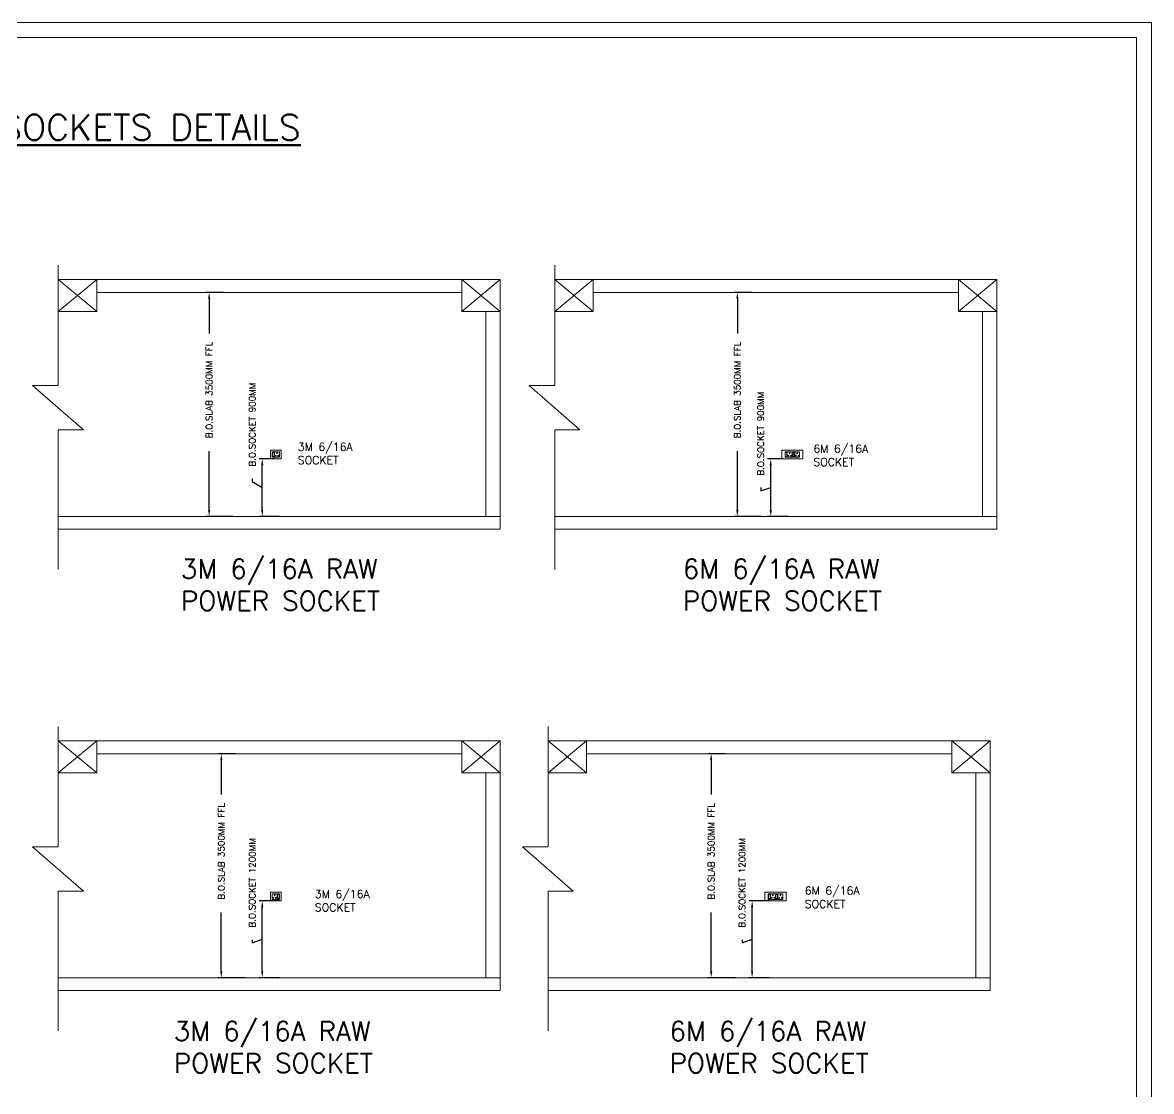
# Model space of a CAD drawing. Extents: x 3505867 to 4040009, y -660366 to -590408.
# Drawn here: x 3624138 to 3641773, y -647977 to -631278 of the extents above; entities that cross this region are included whole.
import ezdxf

# ---------------------------------------------------------------- set-up
doc = ezdxf.new("R2010")
doc.units = 0
doc.header["$LTSCALE"] = 6
doc.header["$MEASUREMENT"] = 0
doc.layers.get('0').update_dxf_attribs({"linetype": 'CONTINUOUS', "lineweight": 0})
doc.layers.get('Defpoints').update_dxf_attribs({"linetype": 'CONTINUOUS', "lineweight": 0})
for name, color, linetype, lineweight in [('DIM', 7, 'CONTINUOUS', 0), ('ELE-1 NO 6-16A RAW POWER SOCKET', 1, 'CONTINUOUS', 0), ('ELE-2NOS OF 6-16 RAW POWER SOCKET', 1, 'CONTINUOUS', 0), ('MEP_HVAC_RA_DUCT', 1, 'CONTINUOUS', 0), ('TEXT', 5, 'CONTINUOUS', 0)]:
    doc.layers.add(name, color=color, linetype=linetype, lineweight=lineweight)
doc.styles.add('Century', font='GOTHIC.TTF')
doc.styles.get("Standard").update_dxf_attribs({"font": 'SIMPLEX'})
doc.dimstyles.new('AR-BRICK WORK', dxfattribs={"dimscale": 100, "dimtxt": 1, "dimasz": 1, "dimexe": 0.5, "dimexo": 0, "dimgap": 0.25, "dimtad": 0, "dimdec": 0, "dimzin": 1, "dimdsep": 46, "dimtxsty": 'Century', "dimblk": 'OBLIQUE', "dimcen": 0, "dimdle": 1, "dimclrd": 8, "dimclre": 8, "dimclrt": 4, "dimadec": 0, "dimazin": 0, "dimtfac": 1, "dimtdec": 0, "dimtofl": 0, "dimtmove": 1, "dimatfit": 3, "dimldrblk": 'ARCHTICK', "dimfxl": 1, "dimtolj": 1, "dimtzin": 1, "dimarcsym": 2})

# ---------------------------------------------------------------- blocks, each defined once
blk = doc.blocks.new('UPS 6-16A 3M UPS SOCKET')
at = {"layer": 'ELE-1 NO 6-16A RAW POWER SOCKET', "color": 30, "lineweight": 0}
for p, q in [((16, 38), (76, 38)), ((16, 38), (76, 38)), ((16, 17), (16, 38)), ((16, 38), (16, 17)), ((76, 17), (16, 17)), ((16, 13), (16, -39)), ((76, 13), (16, 13)), ((23, 36), (69, 36)), ((23, 19), (23, 36)), ((69, 19), (23, 19)), ((67, 36), (67, 19)), ((69, 36), (69, 19)), ((76, 38), (76, 17)), ((76, -39), (76, 13)), ((16, -39), (76, -39))]:
    blk.add_line(p, q, dxfattribs=at)
blk.add_lwpolyline([(92, 58), (92, -58), (0, -58), (0, 58)], close=True, dxfattribs=at)
for centre, radius, start, end in [((58, 2), 3.5, 357.49, 264.7311), ((60, -1), 2.82, 194.9049, 67.3162), ((31, -13), 4.06, 37.1584, 322.8416), ((35, -13), 2.59, 251.4031, 108.5969), ((58, -28), 3.5, 95.2689, 2.51), ((60, -25), 2.82, 292.6838, 165.0951)]:
    blk.add_arc(centre, radius, start, end, dxfattribs=at)
blk = doc.blocks.new('6-16A RAW POWER SOCKET 3M')
at = {"layer": 'ELE-1 NO 6-16A RAW POWER SOCKET', "lineweight": 0}
for p, q in [((0, 58), (72, 58)), ((0, 58), (72, 58)), ((0, 33), (0, 58)), ((0, 58), (0, 33)), ((72, 33), (0, 33)), ((0, 29), (0, -35)), ((72, 29), (0, 29)), ((8, 56), (64, 56)), ((8, 35), (8, 56)), ((64, 35), (8, 35)), ((62, 56), (62, 35)), ((64, 56), (64, 35)), ((72, 58), (72, 33)), ((72, -35), (72, 29)), ((0, -35), (72, -35))]:
    blk.add_line(p, q, dxfattribs=at)
blk.add_lwpolyline([(92, 82), (92, -58), (-20, -58), (-20, 82)], close=True, dxfattribs=at)
for centre, radius, start, end in [((18, -3), 4.93, 37.1584, 322.8416), ((23, -3), 3.14, 251.4031, 108.5969), ((50, 15), 4.24, 357.49, 264.7311), ((53, 12), 3.43, 194.9049, 67.3162), ((50, -21), 4.24, 95.2689, 2.51), ((53, -18), 3.43, 292.6838, 165.0951)]:
    blk.add_arc(centre, radius, start, end, dxfattribs=at)
blk = doc.blocks.new('*D183')
at = {"layer": 'Defpoints', "color": 0, "linetype": 'ByBlock', "transparency": 16777216}
for p in [(3627882, -645000), (3628148, -645000), (3628148, -646200)]:
    blk.add_point(p, dxfattribs=at)
at = {"layer": 'DIM', "color": 8, "lineweight": -2, "ltscale": 10, "transparency": 16777216}
for p, q in [((3628148, -645000), (3627832, -645000)), ((3627882, -646100), (3627882, -645100)), ((3627725, -645657), (3627882, -645600)), ((3627725, -645607), (3627725, -645657)), ((3628148, -646200), (3627832, -646200))]:
    blk.add_line(p, q, dxfattribs=at)
at = {"layer": 'DIM', "color": 8, "linetype": 'ByBlock', "transparency": 16777216}
for points in [[(3627898, -645100), (3627865, -645100), (3627882, -645000)], [(3627865, -646100), (3627898, -646100), (3627882, -646200)]]:
    blk.add_solid(points, dxfattribs=at)
at = {"layer": 'DIM', "color": 7, "linetype": 'ByBlock', "lineweight": 50, "transparency": 16777216, "insert": (3627725, -644753), "char_height": 100, "attachment_point": 5, "rotation": 90}
blk.add_mtext('\\A1;\\A1;{\\Fromans.shx|c228; B.O.SOCKET 1200MM }', dxfattribs=at)
blk = doc.blocks.new('_ArchTick')
at = {"color": 0, "linetype": 'ByBlock', "const_width": 0.15}
blk.add_lwpolyline([(-0.5, -0.5), (0.5, 0.5)], dxfattribs=at)
blk = doc.blocks.new('*D207')
at = {"layer": 'Defpoints', "color": 0, "linetype": 'ByBlock', "transparency": 16777216}
for p in [(3627882, -638093), (3628077, -638093), (3628148, -638993)]:
    blk.add_point(p, dxfattribs=at)
at = {"layer": 'DIM', "color": 8, "lineweight": -2, "ltscale": 10, "transparency": 16777216}
for p, q in [((3628077, -638093), (3627832, -638093)), ((3627882, -638893), (3627882, -638193)), ((3627725, -638399), (3627725, -638449)), ((3627725, -638449), (3627882, -638543)), ((3628148, -638993), (3627832, -638993))]:
    blk.add_line(p, q, dxfattribs=at)
at = {"layer": 'DIM', "color": 8, "linetype": 'ByBlock', "transparency": 16777216}
for points in [[(3627898, -638193), (3627865, -638193), (3627882, -638093)], [(3627865, -638893), (3627898, -638893), (3627882, -638993)]]:
    blk.add_solid(points, dxfattribs=at)
at = {"layer": 'DIM', "color": 7, "linetype": 'ByBlock', "lineweight": 50, "transparency": 16777216, "insert": (3627725, -637594), "char_height": 100, "attachment_point": 5, "rotation": 90}
blk.add_mtext('\\A1;\\A1;{\\Fromans.shx|c228; B.O.SOCKET 900MM }', dxfattribs=at)
blk = doc.blocks.new('RTUH 6U')
at = {"layer": 'ELE-2NOS OF 6-16 RAW POWER SOCKET', "color": 30, "lineweight": 0, "ltscale": 300}
for p, q in [((-312, -26), (-227, -26)), ((-312, -124), (-312, -26)), ((-227, -124), (-312, -124)), ((-227, -26), (-227, -124)), ((-187, -26), (-221, -26)), ((-221, -26), (-221, -124)), ((-187, -124), (-221, -124)), ((-221, -124), (-187, -124)), ((-190, -37), (-218, -37)), ((-218, -37), (-218, -113)), ((-190, -40), (-218, -40)), ((-218, -113), (-190, -113)), ((-190, -113), (-190, -37)), ((-187, -124), (-187, -26)), ((-187, -124), (-187, -26)), ((-181, -124), (-181, -26)), ((-181, -26), (-96, -26)), ((-96, -124), (-181, -124)), ((-96, -26), (-96, -124)), ((-57, -26), (-91, -26)), ((-91, -26), (-91, -124)), ((-57, -124), (-91, -124)), ((-91, -124), (-57, -124)), ((-60, -37), (-88, -37)), ((-88, -37), (-88, -113)), ((-60, -40), (-88, -40)), ((-88, -113), (-60, -113)), ((-60, -113), (-60, -37)), ((-57, -124), (-57, -26)), ((-57, -124), (-57, -26))]:
    blk.add_line(p, q, dxfattribs=at)
blk.add_lwpolyline([(0, 0), (-368, 0), (-368, -150), (0, -150)], close=True, dxfattribs=at)
for centre, radius, start, end in [((-293, -56), 5.7, 87.49, 354.7311), ((-289, -52), 4.6, 284.9049, 157.3162), ((-269, -99), 6.62, 127.1584, 52.8416), ((-269, -92), 4.22, 341.4031, 198.5969), ((-249, -52), 4.6, 22.6838, 255.0951), ((-245, -56), 5.7, 185.2689, 92.51), ((-163, -56), 5.7, 87.49, 354.7311), ((-159, -52), 4.6, 284.9049, 157.3162), ((-139, -99), 6.62, 127.1584, 52.8416), ((-139, -92), 4.22, 341.4031, 198.5969), ((-119, -52), 4.6, 22.6838, 255.0951), ((-115, -56), 5.7, 185.2689, 92.51)]:
    blk.add_arc(centre, radius, start, end, dxfattribs=at)
blk = doc.blocks.new('*D209')
at = {"layer": 'Defpoints', "color": 0, "linetype": 'ByBlock', "transparency": 16777216}
for p in [(3635826, -638093), (3636021, -638093), (3636092, -638993)]:
    blk.add_point(p, dxfattribs=at)
at = {"layer": 'DIM', "color": 8, "lineweight": -2, "ltscale": 10, "transparency": 16777216}
for p, q in [((3636021, -638093), (3635776, -638093)), ((3635826, -638893), (3635826, -638193)), ((3635669, -638541), (3635669, -638591)), ((3635669, -638591), (3635826, -638543)), ((3636092, -638993), (3635776, -638993))]:
    blk.add_line(p, q, dxfattribs=at)
at = {"layer": 'DIM', "color": 8, "linetype": 'ByBlock', "transparency": 16777216}
for points in [[(3635842, -638193), (3635809, -638193), (3635826, -638093)], [(3635809, -638893), (3635842, -638893), (3635826, -638993)]]:
    blk.add_solid(points, dxfattribs=at)
at = {"layer": 'DIM', "color": 7, "linetype": 'ByBlock', "lineweight": 50, "transparency": 16777216, "insert": (3635669, -637735), "char_height": 100, "attachment_point": 5, "rotation": 90}
blk.add_mtext('\\A1;\\A1;{\\Fromans.shx|c228; B.O.SOCKET 900MM }', dxfattribs=at)
blk = doc.blocks.new('*D214')
at = {"layer": 'Defpoints', "color": 0, "linetype": 'ByBlock', "transparency": 16777216}
for p in [(3627242, -642700), (3627462, -642700), (3627616, -646200)]:
    blk.add_point(p, dxfattribs=at)
at = {"layer": 'DIM', "color": 8, "lineweight": -2, "ltscale": 10, "transparency": 16777216}
for p, q in [((3627462, -642700), (3627192, -642700)), ((3627242, -642800), (3627242, -643340)), ((3627242, -646100), (3627242, -645181)), ((3627616, -646200), (3627192, -646200))]:
    blk.add_line(p, q, dxfattribs=at)
at = {"layer": 'DIM', "color": 8, "linetype": 'ByBlock', "transparency": 16777216}
for points in [[(3627259, -642800), (3627226, -642800), (3627242, -642700)], [(3627226, -646100), (3627259, -646100), (3627242, -646200)]]:
    blk.add_solid(points, dxfattribs=at)
at = {"layer": 'DIM', "color": 7, "linetype": 'ByBlock', "lineweight": 50, "transparency": 16777216, "insert": (3627242, -644260), "char_height": 100, "attachment_point": 5, "rotation": 90}
blk.add_mtext('\\A1;\\A1; B.O.SLAB 3500MM FFL', dxfattribs=at)
blk = doc.blocks.new('*D215')
at = {"layer": 'Defpoints', "color": 0, "linetype": 'ByBlock', "transparency": 16777216}
for p in [(3627052, -635493), (3627272, -635493), (3627426, -638993)]:
    blk.add_point(p, dxfattribs=at)
at = {"layer": 'DIM', "color": 8, "lineweight": -2, "ltscale": 10, "transparency": 16777216}
for p, q in [((3627272, -635493), (3627002, -635493)), ((3627052, -635593), (3627052, -636133)), ((3627052, -638893), (3627052, -637974)), ((3627426, -638993), (3627002, -638993))]:
    blk.add_line(p, q, dxfattribs=at)
at = {"layer": 'DIM', "color": 8, "linetype": 'ByBlock', "transparency": 16777216}
for points in [[(3627069, -635593), (3627036, -635593), (3627052, -635493)], [(3627036, -638893), (3627069, -638893), (3627052, -638993)]]:
    blk.add_solid(points, dxfattribs=at)
at = {"layer": 'DIM', "color": 7, "linetype": 'ByBlock', "lineweight": 50, "transparency": 16777216, "insert": (3627052, -637053), "char_height": 100, "attachment_point": 5, "rotation": 90}
blk.add_mtext('\\A1;\\A1; B.O.SLAB 3500MM FFL', dxfattribs=at)
blk = doc.blocks.new('*D217')
at = {"layer": 'Defpoints', "color": 0, "linetype": 'ByBlock', "transparency": 16777216}
for p in [(3635304, -635493), (3635524, -635493), (3635678, -638993)]:
    blk.add_point(p, dxfattribs=at)
at = {"layer": 'DIM', "color": 8, "lineweight": -2, "ltscale": 10, "transparency": 16777216}
for p, q in [((3635524, -635493), (3635254, -635493)), ((3635304, -635593), (3635304, -636133)), ((3635304, -638893), (3635304, -637974)), ((3635678, -638993), (3635254, -638993))]:
    blk.add_line(p, q, dxfattribs=at)
at = {"layer": 'DIM', "color": 8, "linetype": 'ByBlock', "transparency": 16777216}
for points in [[(3635321, -635593), (3635287, -635593), (3635304, -635493)], [(3635287, -638893), (3635321, -638893), (3635304, -638993)]]:
    blk.add_solid(points, dxfattribs=at)
at = {"layer": 'DIM', "color": 7, "linetype": 'ByBlock', "lineweight": 50, "transparency": 16777216, "insert": (3635304, -637053), "char_height": 100, "attachment_point": 5, "rotation": 90}
blk.add_mtext('\\A1;\\A1; B.O.SLAB 3500MM FFL', dxfattribs=at)
blk = doc.blocks.new('6 MODULES RAW POWER')
at = {"layer": 'ELE-2NOS OF 6-16 RAW POWER SOCKET', "color": 1, "lineweight": 0, "ltscale": 300}
for p, q in [((-6, 92), (-6, 20)), ((-6, 92), (-6, 20)), ((19, 92), (-6, 92)), ((-6, 92), (19, 92)), ((-6, 20), (19, 20)), ((-4, 84), (-4, 28)), ((17, 84), (-4, 84)), ((-4, 30), (17, 30)), ((-4, 28), (17, 28)), ((17, 28), (17, 84)), ((19, 20), (19, 92)), ((23, 92), (87, 92)), ((23, 20), (23, 92)), ((87, 20), (23, 20)), ((87, 92), (87, 20)), ((91, 92), (91, 20)), ((91, 92), (91, 20)), ((116, 92), (91, 92)), ((91, 92), (116, 92)), ((91, 20), (116, 20)), ((93, 84), (93, 28)), ((114, 84), (93, 84)), ((93, 30), (114, 30)), ((93, 28), (114, 28)), ((114, 28), (114, 84)), ((116, 20), (116, 92)), ((120, 20), (120, 92)), ((120, 92), (184, 92)), ((184, 20), (120, 20)), ((184, 92), (184, 20))]:
    blk.add_line(p, q, dxfattribs=at)
blk.add_lwpolyline([(-49, 0), (226, 0), (226, 112), (-49, 112)], close=True, dxfattribs=at)
for centre, radius, start, end in [((37, 42), 4.25, 5.2689, 272.51), ((40, 39), 3.43, 202.6838, 75.0951), ((55, 74), 4.93, 307.1584, 232.8416), ((55, 69), 3.14, 161.4031, 18.5969), ((70, 39), 3.43, 104.9049, 337.3162), ((73, 42), 4.25, 267.49, 174.7311), ((134, 42), 4.25, 5.2689, 272.51), ((137, 39), 3.43, 202.6838, 75.0951), ((152, 74), 4.93, 307.1584, 232.8416), ((152, 69), 3.14, 161.4031, 18.5969), ((167, 39), 3.43, 104.9049, 337.3162), ((170, 42), 4.25, 267.49, 174.7311)]:
    blk.add_arc(centre, radius, start, end, dxfattribs=at)
blk = doc.blocks.new('*D223')
at = {"layer": 'Defpoints', "color": 0, "linetype": 'ByBlock', "transparency": 16777216}
for p in [(3635535, -645000), (3635801, -645000), (3635801, -646200)]:
    blk.add_point(p, dxfattribs=at)
at = {"layer": 'DIM', "color": 8, "lineweight": -2, "ltscale": 10, "transparency": 16777216}
for p, q in [((3635801, -645000), (3635485, -645000)), ((3635535, -646100), (3635535, -645100)), ((3635378, -645657), (3635535, -645600)), ((3635378, -645607), (3635378, -645657)), ((3635801, -646200), (3635485, -646200))]:
    blk.add_line(p, q, dxfattribs=at)
at = {"layer": 'DIM', "color": 8, "linetype": 'ByBlock', "transparency": 16777216}
for points in [[(3635551, -645100), (3635518, -645100), (3635535, -645000)], [(3635518, -646100), (3635551, -646100), (3635535, -646200)]]:
    blk.add_solid(points, dxfattribs=at)
at = {"layer": 'DIM', "color": 7, "linetype": 'ByBlock', "lineweight": 50, "transparency": 16777216, "insert": (3635378, -644753), "char_height": 100, "attachment_point": 5, "rotation": 90}
blk.add_mtext('\\A1;\\A1;{\\Fromans.shx|c228; B.O.SOCKET 1200MM }', dxfattribs=at)
blk = doc.blocks.new('*D224')
at = {"layer": 'Defpoints', "color": 0, "linetype": 'ByBlock', "transparency": 16777216}
for p in [(3634895, -642700), (3635115, -642700), (3635269, -646200)]:
    blk.add_point(p, dxfattribs=at)
at = {"layer": 'DIM', "color": 8, "lineweight": -2, "ltscale": 10, "transparency": 16777216}
for p, q in [((3635115, -642700), (3634845, -642700)), ((3634895, -642800), (3634895, -643340)), ((3634895, -646100), (3634895, -645181)), ((3635269, -646200), (3634845, -646200))]:
    blk.add_line(p, q, dxfattribs=at)
at = {"layer": 'DIM', "color": 8, "linetype": 'ByBlock', "transparency": 16777216}
for points in [[(3634912, -642800), (3634878, -642800), (3634895, -642700)], [(3634878, -646100), (3634912, -646100), (3634895, -646200)]]:
    blk.add_solid(points, dxfattribs=at)
at = {"layer": 'DIM', "color": 7, "linetype": 'ByBlock', "lineweight": 50, "transparency": 16777216, "insert": (3634895, -644260), "char_height": 100, "attachment_point": 5, "rotation": 90}
blk.add_mtext('\\A1;\\A1; B.O.SLAB 3500MM FFL', dxfattribs=at)

msp = doc.modelspace()

# ---------------------------------------------------------------- linework, layer by layer
for points in [[(3641772.6, -631277.8), (3641772.6, -660366.1), (3605906.7, -660366.1), (3605906.7, -631277.8)], [(3641540.8, -631509.6), (3641540.8, -660134.3), (3606138.5, -660134.3), (3606138.5, -631509.6)]]:
    msp.add_lwpolyline(points, close=True)
at = {"layer": 'MEP_HVAC_RA_DUCT', "color": 8, "linetype": 'ByBlock'}
for p, q in [((3624695.2, -635068.7), (3624695.2, -636946.7)), ((3632452, -635068.7), (3632452, -636946.7)), ((3624695.2, -635293.2), (3625295.2, -635793.2)), ((3624695.2, -635793.2), (3625295.2, -635293.2)), ((3631000.2, -635293.2), (3631600.2, -635793.2)), ((3631000.2, -635793.2), (3631600.2, -635293.2)), ((3632452, -635293.2), (3633052, -635793.2)), ((3632452, -635793.2), (3633052, -635293.2)), ((3638757, -635293.2), (3639357, -635793.2)), ((3638757, -635793.2), (3639357, -635293.2)), ((3631375.2, -635793.2), (3631375.2, -638993.2)), ((3631600.2, -635793.2), (3631600.2, -639193.2)), ((3639132, -635793.2), (3639132, -638993.2)), ((3639357, -635793.2), (3639357, -639193.2)), ((3624695.2, -636946.7), (3624293.1, -636946.7)), ((3624293.1, -636946.7), (3625088.7, -637641.6)), ((3632452, -636946.7), (3632049.8, -636946.7)), ((3632049.8, -636946.7), (3632845.5, -637641.6)), ((3625088.7, -637641.6), (3624695.2, -637641.6)), ((3624695.2, -637641.6), (3624695.2, -639821.8)), ((3632845.5, -637641.6), (3632452, -637641.6)), ((3632452, -637641.6), (3632452, -639821.8)), ((3624695.2, -642275.7), (3624695.2, -644153.7)), ((3632348.1, -642275.7), (3632348.1, -644153.7)), ((3624695.2, -642500.2), (3625295.2, -643000.2)), ((3624695.2, -643000.2), (3625295.2, -642500.2)), ((3631000.2, -642500.2), (3631600.2, -643000.2)), ((3631000.2, -643000.2), (3631600.2, -642500.2)), ((3632348.1, -642500.2), (3632948.1, -643000.2)), ((3632348.1, -643000.2), (3632948.1, -642500.2)), ((3638653.1, -642500.2), (3639253.1, -643000.2)), ((3638653.1, -643000.2), (3639253.1, -642500.2)), ((3631375.2, -643000.2), (3631375.2, -646200.2)), ((3631600.2, -643000.2), (3631600.2, -646400.2)), ((3639028.1, -643000.2), (3639028.1, -646200.2)), ((3639253.1, -643000.2), (3639253.1, -646400.2)), ((3624695.2, -644153.7), (3624293.1, -644153.7)), ((3624293.1, -644153.7), (3625088.7, -644848.6)), ((3632348.1, -644153.7), (3631946, -644153.7)), ((3631946, -644153.7), (3632741.6, -644848.6)), ((3625088.7, -644848.6), (3624695.2, -644848.6)), ((3624695.2, -644848.6), (3624695.2, -647028.8)), ((3632741.6, -644848.6), (3632348.1, -644848.6)), ((3632348.1, -644848.6), (3632348.1, -647028.8))]:
    msp.add_line(p, q, dxfattribs=at)
for points in [[(3624695.2, -635293.2), (3624695.2, -635793.2), (3625295.2, -635793.2), (3625295.2, -635293.2), (3624695.2, -635293.2)], [(3631230.2, -635293.2), (3625295.2, -635293.2)], [(3631000.2, -635293.2), (3631000.2, -635793.2), (3631600.2, -635793.2), (3631600.2, -635293.2), (3631000.2, -635293.2)], [(3632452, -635293.2), (3632452, -635793.2), (3633052, -635793.2), (3633052, -635293.2), (3632452, -635293.2)], [(3638987, -635293.2), (3633052, -635293.2)], [(3638757, -635293.2), (3638757, -635793.2), (3639357, -635793.2), (3639357, -635293.2), (3638757, -635293.2)], [(3631000.2, -635493.2), (3625295.2, -635493.2)], [(3638757, -635493.2), (3633052, -635493.2)], [(3631600.2, -638993.2), (3624695.2, -638993.2)], [(3639357, -638993.2), (3632452, -638993.2)], [(3631600.2, -639193.2), (3624695.2, -639193.2)], [(3639357, -639193.2), (3632452, -639193.2)], [(3624695.2, -642500.2), (3624695.2, -643000.2), (3625295.2, -643000.2), (3625295.2, -642500.2), (3624695.2, -642500.2)], [(3631230.2, -642500.2), (3625295.2, -642500.2)], [(3631000.2, -642500.2), (3631000.2, -643000.2), (3631600.2, -643000.2), (3631600.2, -642500.2), (3631000.2, -642500.2)], [(3632348.1, -642500.2), (3632348.1, -643000.2), (3632948.1, -643000.2), (3632948.1, -642500.2), (3632348.1, -642500.2)], [(3638883.1, -642500.2), (3632948.1, -642500.2)], [(3638653.1, -642500.2), (3638653.1, -643000.2), (3639253.1, -643000.2), (3639253.1, -642500.2), (3638653.1, -642500.2)], [(3631000.2, -642700.2), (3625295.2, -642700.2)], [(3638653.1, -642700.2), (3632948.1, -642700.2)], [(3631600.2, -646200.2), (3624695.2, -646200.2)], [(3639253.1, -646200.2), (3632348.1, -646200.2)], [(3631600.2, -646400.2), (3624695.2, -646400.2)], [(3639253.1, -646400.2), (3632348.1, -646400.2)]]:
    msp.add_lwpolyline(points, dxfattribs=at)

# ---------------------------------------------------------------- block references
at = {"layer": 'ELE-1 NO 6-16A RAW POWER SOCKET', "linetype": 'ByBlock', "lineweight": -2, "xscale": -1.451284960285913, "yscale": 1.451284960285913, "zscale": 1.451284960285913, "rotation": 89.99999999999955}
msp.add_blockref('UPS 6-16A 3M UPS SOCKET', (3628094.2, -637959.6), dxfattribs=at)
at = {"layer": 'ELE-1 NO 6-16A RAW POWER SOCKET', "linetype": 'ByBlock', "xscale": 1.195652173911694, "yscale": 1.195652173911694, "zscale": 1.195652173911694, "rotation": 269.9999999999997}
msp.add_blockref('6-16A RAW POWER SOCKET 3M', (3628079.5, -644890.1), dxfattribs=at)
at = {"layer": 'ELE-2NOS OF 6-16 RAW POWER SOCKET', "color": 3, "linetype": 'ByBlock', "xscale": 0.8933333333333332, "yscale": 0.8933333333333332, "zscale": 0.8933333333333332, "rotation": 180}
msp.add_blockref('RTUH 6U', (3635998.5, -638093.1), dxfattribs=at)
at = {"layer": 'ELE-2NOS OF 6-16 RAW POWER SOCKET', "xscale": 1.199110219378801, "yscale": 1.199110219378801, "zscale": 1.199110219378801}
msp.add_blockref('6 MODULES RAW POWER', (3635794.5, -645000.2), dxfattribs=at)

# ---------------------------------------------------------------- texts
at = {"layer": 'DIM', "lineweight": 50, "ltscale": 10, "char_height": 125, "width": 1022.634, "attachment_point": 1}
for s, insert in [('{\\Fromans.shx|c228;\\C0;3M 6/16A SOCKET}', (3628437.3, -637843.2)), ('{\\Fromans.shx|c228;\\C0;6M 6/16A SOCKET}', (3636491.3, -637872.6)), ('{\\Fromans.shx|c228;\\C0;3M 6/16A SOCKET}', (3628703.2, -644830.1)), ('{\\Fromans.shx|c228;\\C0;6M 6/16A SOCKET}', (3636356.1, -644777.6))]:
    msp.add_mtext(s, dxfattribs=dict(at, insert=insert))
at = {"layer": 'TEXT', "lineweight": 50, "ltscale": 10, "attachment_point": 1}
for s, insert, char_height, width in [('{\\L\\Fromans.shx|c228;\\C0;ELECTRICAL TYPICAL SOCKETS DETAILS}', (3618163.7, -632713.8), 400, 12876.571), ('{\\Fromans.shx|c228;\\C0;3M 6/16A RAW POWER SOCKET}', (3626611.3, -639663.4), 300, 4707.325), ('{\\Fromans.shx|c228;\\C0;6M 6/16A RAW POWER SOCKET}', (3634451.9, -639663.4), 300, 4707.325), ('{\\Fromans.shx|c228;\\C0;3M 6/16A RAW POWER SOCKET}', (3626500.2, -646885.7), 300, 4707.325), ('{\\Fromans.shx|c228;\\C0;6M 6/16A RAW POWER SOCKET}', (3634244.5, -646885.7), 300, 4707.325)]:
    msp.add_mtext(s, dxfattribs=dict(at, insert=insert, char_height=char_height, width=width))

# ---------------------------------------------------------------- dimensions: what is measured, and where the dimension line sits
at = {"layer": 'DIM', "lineweight": 50, "ltscale": 10}
for base, p1, p2, text, picture, middle in [((3627052.3, -635493.2), (3627425.8, -638993.2), (3627272.2, -635493.2), '\\A1; B.O.SLAB <>MM FFL', '*D215', (3627052.3, -637053.4)), ((3635304.1, -635493.2), (3635677.6, -638993.2), (3635524, -635493.2), '\\A1; B.O.SLAB <>MM FFL', '*D217', (3635304.1, -637053.4)), ((3627881.8, -638093.1), (3628147.7, -638993.2), (3628076.7, -638093.1), '\\A1;{\\Fromans.shx|c228; B.O.SOCKET <>MM }', '*D207', (3627725.3, -638374.5)), ((3635825.7, -638093.1), (3636091.7, -638993.2), (3636020.7, -638093.1), '\\A1;{\\Fromans.shx|c228; B.O.SOCKET <>MM }', '*D209', (3635669.2, -638515.8)), ((3627242.2, -642700.2), (3627615.7, -646200.2), (3627462.1, -642700.2), '\\A1; B.O.SLAB <>MM FFL', '*D214', (3627242.2, -644260.4)), ((3634895.1, -642700.3), (3635268.6, -646200.3), (3635115, -642700.3), '\\A1; B.O.SLAB <>MM FFL', '*D224', (3634895.1, -644260.5)), ((3627881.8, -645000.1), (3628147.7, -646200.2), (3628148.3, -645000.1), '\\A1;{\\Fromans.shx|c228; B.O.SOCKET <>MM }', '*D183', (3627725.3, -645581.5)), ((3635534.7, -645000.2), (3635800.6, -646200.3), (3635801.2, -645000.2), '\\A1;{\\Fromans.shx|c228; B.O.SOCKET <>MM }', '*D223', (3635378.2, -645581.6))]:
    dim = msp.add_linear_dim(base=base, p1=p1, p2=p2, angle=90, text=text, dimstyle='AR-BRICK WORK', override={"dimtxsty": 'Standard', "dimclrt": 7, "dimldrblk": 'ArchTick'}, dxfattribs=at)
    dim.commit()
    dim.dimension.update_dxf_attribs({"geometry": picture, "text_midpoint": middle, "dimtype": 160})

doc.saveas('drawing.dxf')
